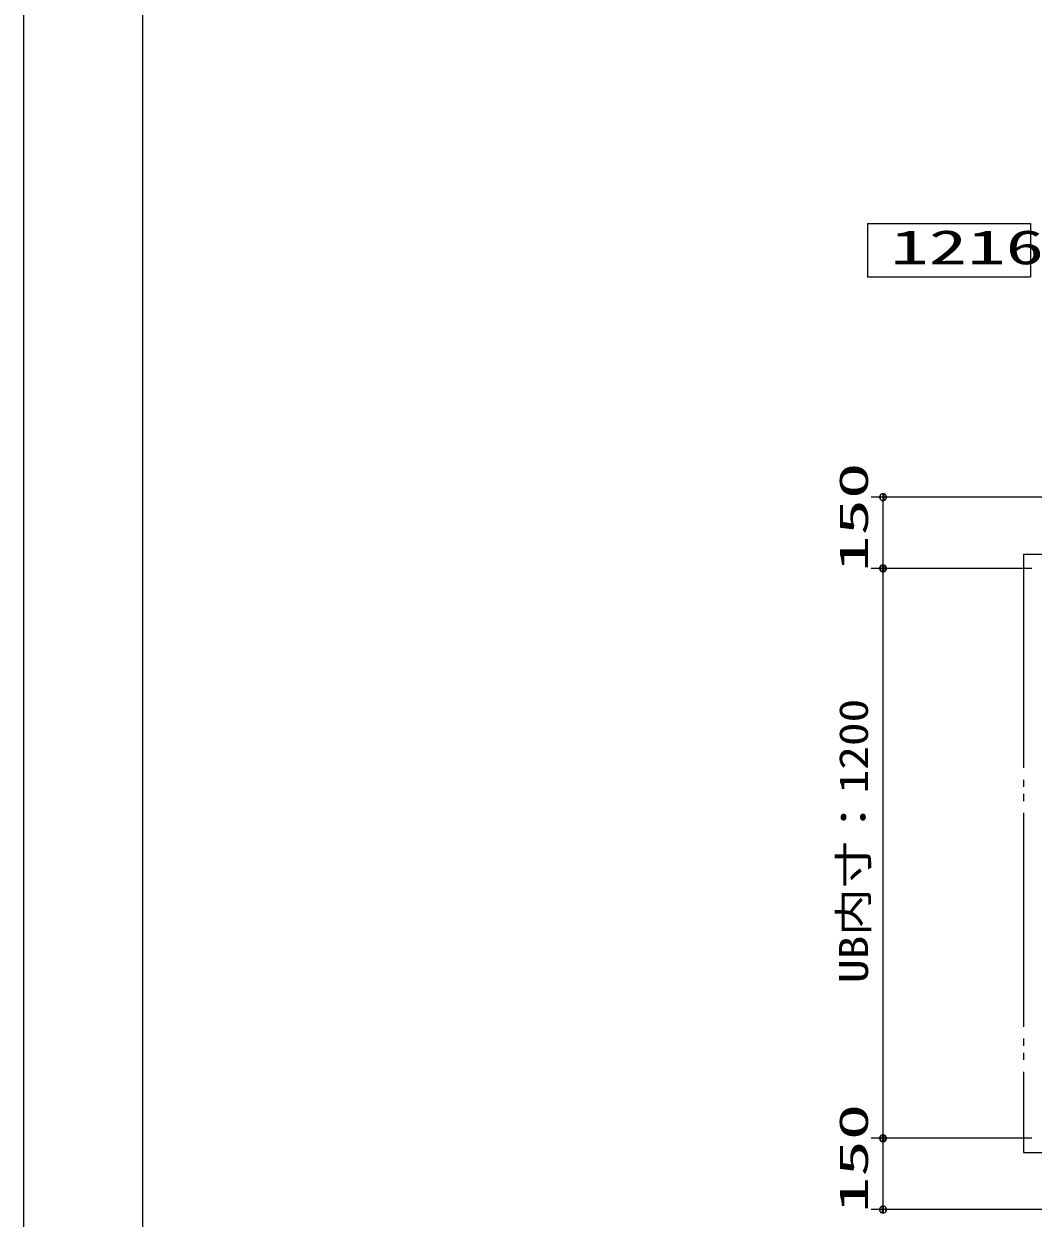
# Model space of a CAD drawing. Units: millimetres on the paper, scale 1:25. Extents: x -305 to 305, y -152 to 152.
# Drawn here: x -301 to -216, y -101.3 to -0.7 of the extents above; entities that cross this region are included whole.
import ezdxf
from ezdxf.enums import TextEntityAlignment as Align

# ---------------------------------------------------------------- set-up
doc = ezdxf.new("R2010")
doc.units = ezdxf.units.MM
doc.linetypes.add('LONG_DOUBLE_CHAIN', pattern=[21.8, 18, -1, 0.6, -0.6, 0.6, -1])
for name, color, linetype, lineweight in [('0-1_TV', 7, 'Continuous', 9), ('0-2_0', 7, 'Continuous', 9), ('0-4_図面枠', 3, 'Continuous', 9), ('0-5_DEFPOINTS', 7, 'Continuous', 9)]:
    doc.layers.add(name, color=color, linetype=linetype, lineweight=lineweight)
doc.styles.add('ＭＳ ゴシック', font='')
doc.styles.get('ＭＳ ゴシック').set_extended_font_data('MS Gothic')

# ---------------------------------------------------------------- blocks, each defined once
blk = doc.blocks.new('_DOTSMALL')
at = {"layer": '0-2_0'}
for p, q in [((0.0746, 0.1), (-0.0746, 0.1)), ((0.1223, -0.0248), (-0.1223, -0.0248))]:
    blk.add_line(p, q, dxfattribs=at)
for points in [[(0.125, 0), (0.124, 0.0157), (0.1211, 0.0311), (0.1162, 0.046), (0.1095, 0.0602), (0.1011, 0.0735), (0.0911, 0.0856), (0.0797, 0.0963), (0.067, 0.1055), (0.0532, 0.1131), (0.0386, 0.1189), (0.0234, 0.1228), (0.0078, 0.1248), (-0.0078, 0.1248), (-0.0234, 0.1228), (-0.0386, 0.1189), (-0.0532, 0.1131), (-0.067, 0.1055), (-0.0797, 0.0963), (-0.0911, 0.0856), (-0.1011, 0.0735), (-0.1095, 0.0602), (-0.1162, 0.046), (-0.1211, 0.0311), (-0.124, 0.0157), (-0.125, 0), (0, 0)], [(-0.125, 0), (-0.124, -0.0157), (-0.1211, -0.0311), (-0.1162, -0.046), (-0.1095, -0.0602), (-0.1011, -0.0735), (-0.0911, -0.0856), (-0.0797, -0.0963), (-0.067, -0.1055), (-0.0532, -0.1131), (-0.0386, -0.1189), (-0.0234, -0.1228), (-0.0078, -0.1248), (0.0078, -0.1248), (0.0234, -0.1228), (0.0386, -0.1189), (0.0532, -0.1131), (0.067, -0.1055), (0.0797, -0.0963), (0.0911, -0.0856), (0.1011, -0.0735), (0.1095, -0.0602), (0.1162, -0.046), (0.1211, -0.0311), (0.124, -0.0157), (0.125, 0), (0, 0)]]:
    blk.add_lwpolyline(points, close=True, dxfattribs=at)

msp = doc.modelspace()

# ---------------------------------------------------------------- linework, layer by layer
at = {"layer": '0-1_TV'}
for p, q in [((-229.965, -17.546), (-229.965, -22.046)), ((-229.965, -17.546), (-216.215, -17.546)), ((-216.215, -17.546), (-216.215, -22.046)), ((-229.965, -22.046), (-216.215, -22.046)), ((-174.912, -40.594), (-229.65, -40.594)), ((-228.65, -46.594), (-228.65, -40.594)), ((-216.112, -46.594), (-229.65, -46.594)), ((-228.65, -94.594), (-228.65, -46.594)), ((-216.112, -94.594), (-229.65, -94.594)), ((-228.65, -100.594), (-228.65, -94.594)), ((-216.312, -95.794), (-164.149, -95.794)), ((-174.569, -100.594), (-229.65, -100.594))]:
    msp.add_line(p, q, dxfattribs=at)
at = {"layer": '0-1_TV', "linetype": 'LONG_DOUBLE_CHAIN'}
for p, q in [((-216.812, -45.394), (-216.812, -95.794)), ((-216.812, -45.394), (-150.412, -45.394)), ((-216.812, -95.794), (-150.412, -95.794))]:
    msp.add_line(p, q, dxfattribs=at)
at = {"layer": '0-4_図面枠'}
msp.add_lwpolyline([(-291.017, -138.498), (108.983, -138.498), (108.983, 138.502), (-291.017, 138.502)], close=True, dxfattribs=at)
at = {"layer": '0-5_DEFPOINTS'}
msp.add_line((-301.017, -148.498), (-301.017, 148.502), dxfattribs=at)

# ---------------------------------------------------------------- block references
at = {"layer": '0-1_TV', "xscale": 2.32, "yscale": 2.32}
for p, rotation in [((-228.65, -40.594), 90), ((-228.65, -46.594), 90), ((-228.65, -46.594), 270), ((-228.65, -94.594), 270), ((-228.65, -94.594), 90), ((-228.65, -100.594), 270)]:
    msp.add_blockref('_DOTSMALL', p, dxfattribs=dict(at, rotation=rotation))

# ---------------------------------------------------------------- texts
at = {"layer": '0-1_TV', "style": 'ＭＳ ゴシック', "width": 1.65}
msp.add_text('1216', height=2.886, dxfattribs=at).set_placement((-228.04, -21.851), align=Align.BOTTOM_LEFT)
at = {"layer": '0-1_TV', "style": 'ＭＳ ゴシック'}
for s, width, p in [('150', 1.85, (-229.18, -46.896)), ('UB内寸：1200', 1.2, (-229.18, -81.516)), ('150', 1.85, (-229.18, -100.896))]:
    msp.add_text(s, height=2.441, rotation=90, dxfattribs=dict(at, width=width)).set_placement(p, align=Align.BOTTOM_LEFT)

doc.saveas('drawing.dxf')
